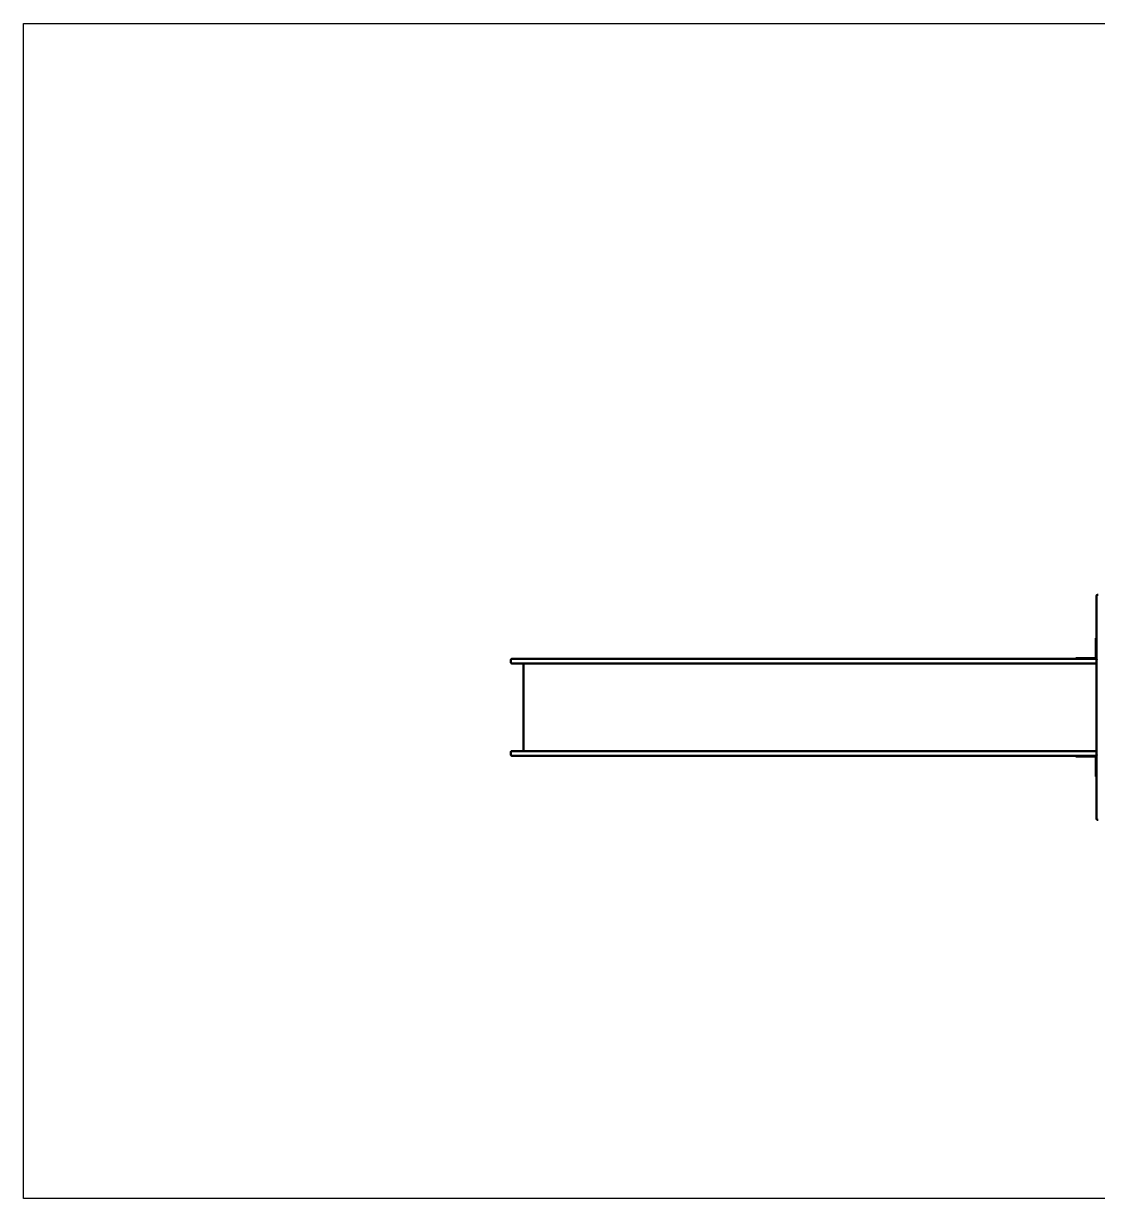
# Model space of a CAD drawing. Header units: millimetres. Extents: x 2170 to 9270, y 1860 to 6560.
# Drawn here: x 2170 to 6466, y 1860 to 6560 of the extents above; entities that cross this region are included whole.
import ezdxf

# ---------------------------------------------------------------- set-up
doc = ezdxf.new("R2010")
doc.units = ezdxf.units.MM
doc.header["$LTSCALE"] = 20
doc.layers.add('Geometrie náčrtu (ISO)', color=7, linetype='Continuous', lineweight=25)
doc.layers.add('Viditelná (ISO)', color=7, linetype='Continuous', lineweight=50)

# ---------------------------------------------------------------- blocks, each defined once
blk = doc.blocks.new('VVZ-VZ1-006-15')
at = {"layer": 'Geometrie náčrtu (ISO)'}
for p, q in [((0, 0), (7100, 0)), ((0, -4700), (0, 0)), ((7100, -4700), (0, -4700))]:
    blk.add_line(p, q, dxfattribs=at)
at = {"layer": 'Viditelná (ISO)'}
for p, q in [((4292.3, -2292.3), (4292.3, -2289)), ((4292.3, -2403.7), (4292.3, -2292.3)), ((4298.3, -2285), (4296.3, -2285)), ((4292.3, -2411.4), (4292.3, -2403.7)), ((4292.3, -2411.4), (4292.3, -2430.8)), ((4292.3, -2430.8), (4292.3, -2448.4)), ((4292.3, -2458), (4289.3, -2458)), ((4289.3, -2483), (4289.3, -2458)), ((4289.3, -2483), (4289.3, -2535)), ((4292.3, -2544.7), (4292.3, -2448.4)), ((4209.3, -2538), (4234.3, -2538)), ((4209.3, -2538), (4209.3, -2541)), ((4286.3, -2538), (4234.3, -2538)), ((1950, -2556), (1950, -2545)), ((2040, -2541), (1954, -2541)), ((1954, -2560), (2040, -2560)), ((2000, -2910), (2000, -2560)), ((2040, -2541), (2507.1, -2541)), ((2507.1, -2560), (2040, -2560)), ((2507.1, -2541), (2538.8, -2541)), ((2538.8, -2560), (2507.1, -2560)), ((2538.8, -2541), (4038.8, -2541)), ((4038.8, -2560), (2538.8, -2560)), ((4241.6, -2541), (4038.8, -2541)), ((4038.8, -2560), (4241.6, -2560)), ((4241.6, -2541), (4292.3, -2541)), ((4292.3, -2560), (4241.6, -2560)), ((4292.3, -2549.6), (4292.3, -2544.7)), ((4292.3, -2659.5), (4292.3, -2549.6)), ((4292.3, -2666), (4292.3, -2659.5)), ((4292.3, -2666), (4292.3, -2669.9)), ((4292.3, -2669.9), (4292.3, -2684.6)), ((4292.3, -2785.4), (4292.3, -2684.6)), ((4292.3, -2785.4), (4292.3, -2800.1)), ((4292.3, -2800.1), (4292.3, -2804)), ((4292.3, -2810.5), (4292.3, -2804)), ((4292.3, -2920.4), (4292.3, -2810.5)), ((1950, -2914), (1950, -2925)), ((1954, -2910), (2040, -2910)), ((2507.1, -2910), (2040, -2910)), ((2538.8, -2910), (2507.1, -2910)), ((4038.8, -2910), (2538.8, -2910)), ((4038.8, -2910), (4241.6, -2910)), ((4292.3, -2910), (4241.6, -2910)), ((2040, -2929), (1954, -2929)), ((2040, -2929), (2507.1, -2929)), ((2507.1, -2929), (2538.8, -2929)), ((2538.8, -2929), (4038.8, -2929)), ((4241.6, -2929), (4038.8, -2929)), ((4209.3, -2929), (4209.3, -2932)), ((4234.3, -2932), (4209.3, -2932)), ((4234.3, -2932), (4286.3, -2932)), ((4241.6, -2929), (4292.3, -2929)), ((4289.3, -2935), (4289.3, -2987)), ((4292.3, -2925.3), (4292.3, -2920.4)), ((4292.3, -3021.6), (4292.3, -2925.3)), ((4289.3, -3012), (4289.3, -2987)), ((4289.3, -3012), (4292.3, -3012)), ((4292.3, -3021.6), (4292.3, -3039.2)), ((4292.3, -3039.2), (4292.3, -3058.6)), ((4292.3, -3066.3), (4292.3, -3058.6)), ((4292.3, -3177.7), (4292.3, -3066.3)), ((4292.3, -3181), (4292.3, -3177.7)), ((4296.3, -3185), (4298.3, -3185))]:
    blk.add_line(p, q, dxfattribs=at)
for centre, radius, start, end in [((4296.3, -2289), 4, 90, 180), ((4286.3, -2535), 6, 270, 0), ((4286.3, -2535), 3, 270, 0), ((1954, -2545), 4, 90, 180), ((1954, -2556), 4, 180, 270), ((4296.3, -2544.7), 4, 90, 180), ((1954, -2914), 4, 90, 180), ((1954, -2925), 4, 180, 270), ((4286.3, -2935), 6, 0, 90), ((4286.3, -2935), 3, 0, 90), ((4296.3, -2925.3), 4, 180, 270), ((4296.3, -3181), 4, 180, 270)]:
    blk.add_arc(centre, radius, start, end, dxfattribs=at)

msp = doc.modelspace()

# ---------------------------------------------------------------- block references
msp.add_blockref('VVZ-VZ1-006-15', (2170.1, 6560))

doc.saveas('drawing.dxf')
